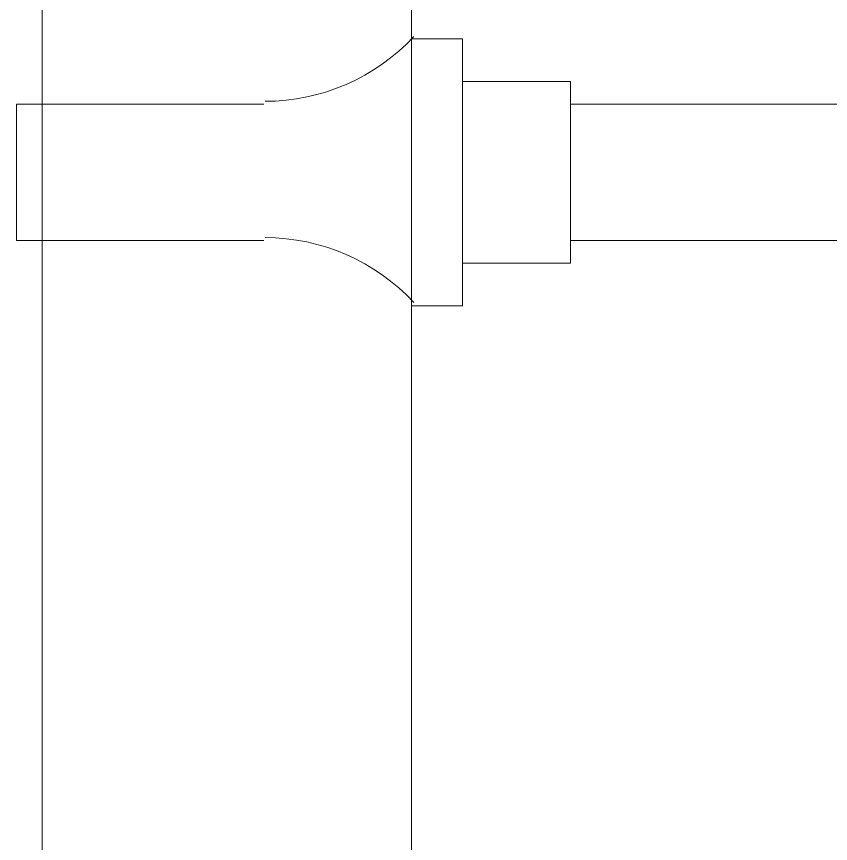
# Model space of a CAD drawing. Header units: millimetres. Extents: x 596 to 768, y 309 to 423.
# Drawn here: x 689.4688 to 689.721, y 407.8454 to 408.1016 of the extents above; entities that cross this region are included whole.
import ezdxf

# ---------------------------------------------------------------- set-up
doc = ezdxf.new("R2010")
doc.units = ezdxf.units.MM
doc.layers.add('1- 3', color=3, linetype='Continuous')

# ---------------------------------------------------------------- blocks, each defined once
blk = doc.blocks.new('CTOBOM')
at = {"color": 0, "lineweight": 20}
for p, q in [((5.02895, -1.04549), (5.02895, -1.69413)), ((5.07119, -1.69413), (5.07119, -1.04549)), ((5.02191, -1.72757), (5.02191, -1.69413)), ((5.02191, -1.69413), (5.07823, -1.69413)), ((5.02895, -1.69413), (5.07119, -1.69413)), ((5.07823, -1.69413), (5.07823, -1.72757)), ((5.0087, -1.74342), (5.0087, -1.72757)), ((5.0087, -1.72757), (5.09143, -1.72757)), ((5.09143, -1.72757), (5.09143, -1.74342)), ((5.50156, -1.74342), (3.56004, -1.74342)), ((5.02895, -1.78918), (5.02895, -1.86575)), ((5.07119, -1.86575), (5.07119, -1.78918)), ((5.50156, -1.85783), (3.56004, -1.85783)), ((5.02895, -1.86575), (5.07119, -1.86575))]:
    blk.add_line(p, q, dxfattribs=at)
for points in [[(5.02807, -1.78874), (5.02807, -1.77127), (5.0208, -1.75458), (5.00801, -1.74267)], [(5.09037, -1.74267), (5.07758, -1.75458), (5.07031, -1.77127), (5.07031, -1.78874)]]:
    blk.add_open_spline(points, degree=3, dxfattribs=at)

msp = doc.modelspace()

# ---------------------------------------------------------------- block references
at = {"layer": '1- 3', "rotation": 270}
msp.add_blockref('CTOBOM', (691.33455, 413.10343), dxfattribs=at)

doc.saveas('drawing.dxf')
